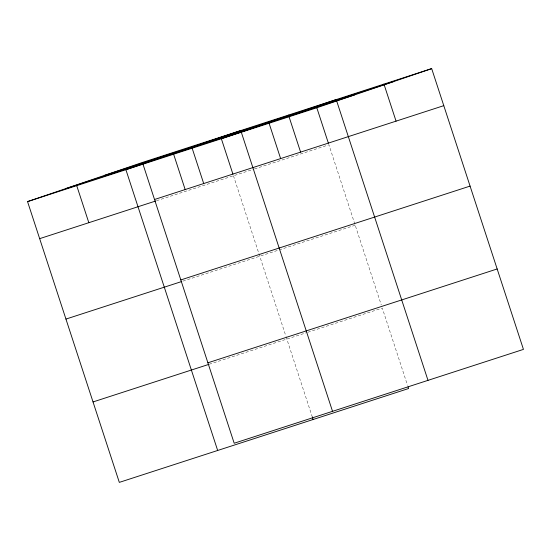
<?xml version="1.0" encoding="UTF-8"?>
<svg xmlns="http://www.w3.org/2000/svg" width="551" height="551" viewBox="0 0 551 551"><rect width="100%" height="100%" fill="white"/><g stroke="black" fill="none" stroke-linecap="round" stroke-linejoin="round"><path stroke-width="0.41" stroke-dasharray="2.75 2.07" d="M156.608 200.709L253.687 169.212M254.493 168.95L328.919 144.803L381.23 304.855M182.898 281.134L355.202 225.235M209.173 364.266L307.059 332.515M307.864 332.246L382.291 308.105L407.526 385.314M233.459 175.776L285.776 335.821M286.038 336.633L312.334 417.093"/><path stroke-width="0.83" d="M408.057 386.926L408.58 388.538L119.319 482.38L27.55 201.611L142.42 162.462L431.681 68.62L523.45 349.389L234.189 443.238L142.42 162.462M27.55 201.611L316.811 107.762L431.681 68.62M104.511 175.383L393.772 81.541M65.459 188.69L354.72 94.848M154.528 199.503L443.789 105.661M39.658 238.652L155.802 200.97M180.818 279.936L470.079 186.093M65.948 319.077L181.279 281.664M207.899 362.806L497.16 268.964M93.029 401.948L208.368 364.528M383.951 84.103L396.059 121.144M427.996 380.362L336.227 99.586L221.357 138.735L232.935 174.164M316.811 107.762L328.389 143.198M288.497 115.076L300.605 152.117M269.081 123.252L280.659 158.681M332.535 411.328L240.766 130.559L125.897 169.701L217.666 450.47M312.334 417.093L313.126 419.504M191.596 146.511L203.705 183.552M173.627 154.218L185.205 189.647M76.727 185.653L88.828 222.694"/></g></svg>
